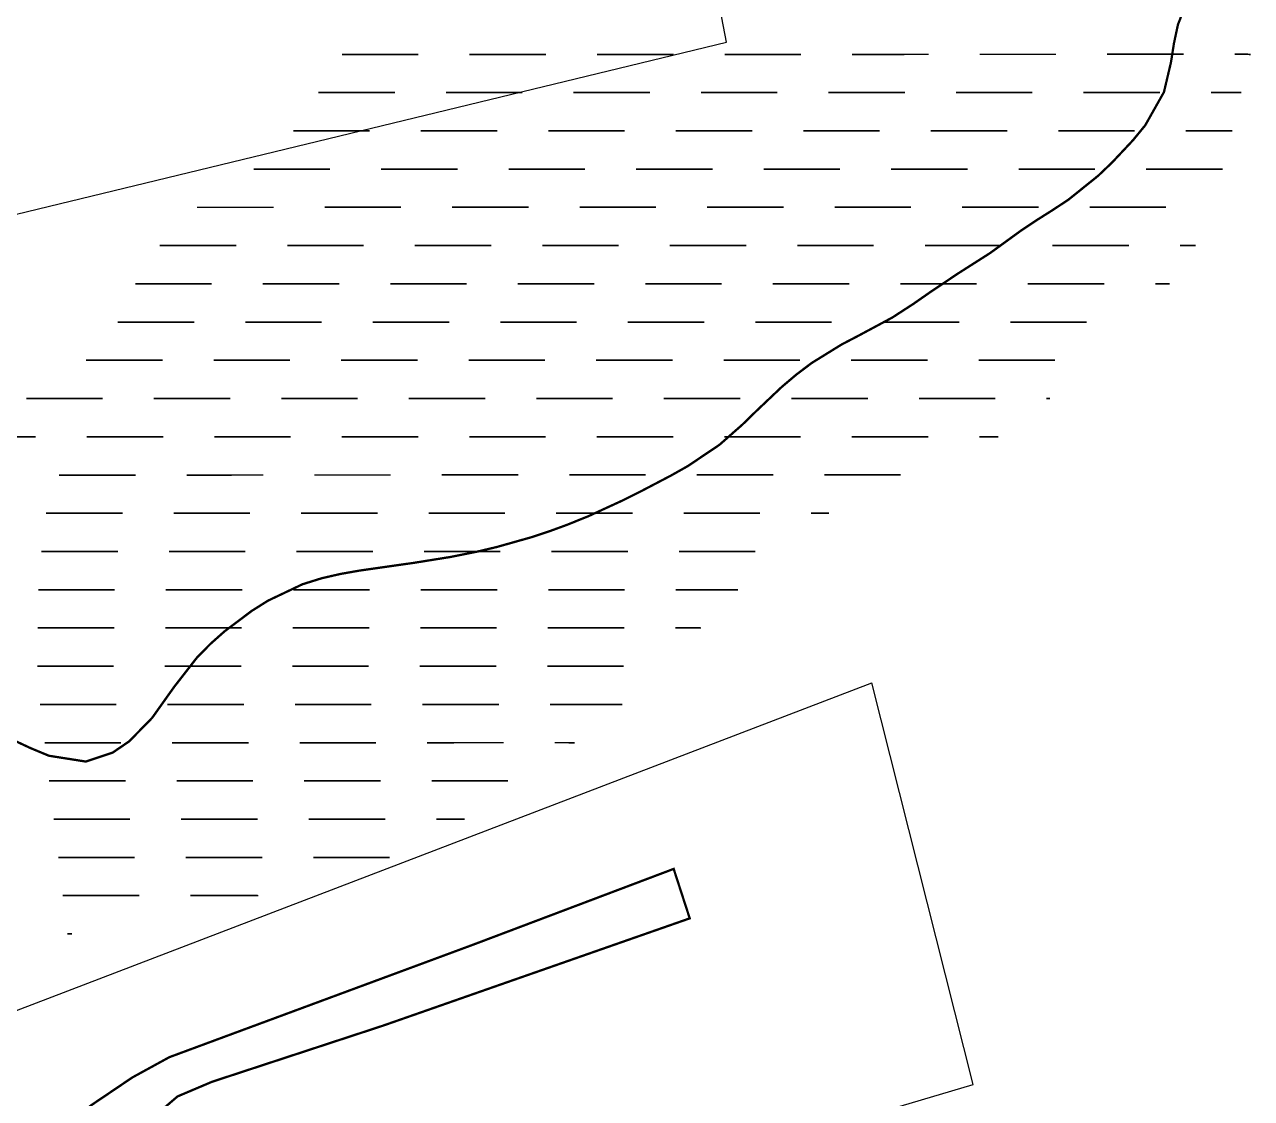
# Model space of a CAD drawing. Extents: x 203614 to 206284, y 4847494 to 4848495.
# Drawn here: x 204145.3 to 204241.5, y 4848078.8 to 4848163.1 of the extents above; entities that cross this region are included whole.
import ezdxf

# ---------------------------------------------------------------- set-up
doc = ezdxf.new("R2010")
doc.units = 0
doc.header["$LTSCALE"] = 1.5
doc.header["$MEASUREMENT"] = 0
doc.linetypes.add('PHANTOMX2', pattern=[5, 2.5, -0.5, 0.5, -0.5, 0.5, -0.5])
for name, color, linetype in [('CD-MALHA-LOTES', 40, 'CONTINUOUS'), ('HD-AREA-SUJ-INUND', 170, 'CONTINUOUS'), ('HD-CURSO-PERENE', 170, 'CONTINUOUS'), ('SV-RUA-NAO-PAV-S-GUIA-C-GUIA', 7, 'PHANTOMX2')]:
    doc.layers.add(name, color=color, linetype=linetype)

# ---------------------------------------------------------------- blocks, each defined once
blk = doc.blocks.new('*X4')
at = {"layer": 'HD-AREA-SUJ-INUND', "const_width": 0.13}
for points in [[(204170.16799, 4848160.711104), (204176.16799, 4848160.711427)], [(204180.16799, 4848160.711643), (204186.16799, 4848160.711966)], [(204190.16799, 4848160.712182), (204196.16799, 4848160.712505)], [(204200.16799, 4848160.712721), (204206.16799, 4848160.713045)], [(204210.16799, 4848160.71326), (204216.16799, 4848160.713584)], [(204220.16799, 4848160.713799), (204226.16799, 4848160.714123)], [(204230.16799, 4848160.714339), (204236.16799, 4848160.714662)], [(204240.16799, 4848160.714878), (204241.16799, 4848160.714932)], [(204241.16799, 4848160.714932), (204241.42885, 4848160.711816)], [(204168.313173, 4848157.711052), (204174.313173, 4848157.711373)], [(204178.313173, 4848157.711587), (204184.313173, 4848157.711908)], [(204188.313173, 4848157.712122), (204194.313173, 4848157.712443)], [(204198.313173, 4848157.712657), (204204.313173, 4848157.712978)], [(204208.313173, 4848157.713192), (204214.313173, 4848157.713514)], [(204218.313173, 4848157.713728), (204224.313173, 4848157.714049)], [(204228.313172, 4848157.714263), (204234.313172, 4848157.714584)], [(204238.313172, 4848157.714798), (204240.313172, 4848157.714905)], [(204240.313172, 4848157.714905), (204240.69982, 4848157.711776)], [(204166.341547, 4848154.711), (204172.341547, 4848154.711318)], [(204176.341547, 4848154.71153), (204182.341547, 4848154.711848)], [(204186.341547, 4848154.712061), (204192.341547, 4848154.712379)], [(204196.341547, 4848154.712591), (204202.341547, 4848154.71291)], [(204206.341547, 4848154.713122), (204212.341547, 4848154.71344)], [(204216.341547, 4848154.713652), (204222.341547, 4848154.713971)], [(204226.341547, 4848154.714183), (204232.341547, 4848154.714501)], [(204236.341547, 4848154.714714), (204239.341547, 4848154.714873)], [(204239.341547, 4848154.714873), (204239.997679, 4848154.711736)], [(204163.232826, 4848151.710935), (204169.232826, 4848151.711249)], [(204173.232826, 4848151.711457), (204179.232826, 4848151.71177)], [(204183.232826, 4848151.711979), (204189.232826, 4848151.712292)], [(204193.232826, 4848151.712501), (204199.232826, 4848151.712814)], [(204203.232826, 4848151.713023), (204209.232826, 4848151.713336)], [(204213.232826, 4848151.713545), (204219.232826, 4848151.713858)], [(204223.232826, 4848151.714067), (204229.232826, 4848151.71438)], [(204233.232826, 4848151.714589), (204239.232826, 4848151.714902)], [(204158.804335, 4848148.710858), (204164.804335, 4848148.711165)], [(204168.804335, 4848148.711369), (204174.804335, 4848148.711675)], [(204178.804335, 4848148.711879), (204184.804335, 4848148.712186)], [(204188.804335, 4848148.71239), (204194.804335, 4848148.712696)], [(204198.804335, 4848148.712901), (204204.804335, 4848148.713207)], [(204208.804335, 4848148.713411), (204214.804335, 4848148.713718)], [(204218.804335, 4848148.713922), (204224.804335, 4848148.714228)], [(204228.804335, 4848148.714432), (204234.804335, 4848148.714739)], [(204155.877923, 4848145.710796), (204161.877923, 4848145.7111)], [(204165.877923, 4848145.711302), (204171.877923, 4848145.711606)], [(204175.877923, 4848145.711808), (204181.877923, 4848145.712112)], [(204185.877923, 4848145.712314), (204191.877923, 4848145.712618)], [(204195.877923, 4848145.712821), (204201.877923, 4848145.713124)], [(204205.877923, 4848145.713327), (204211.877923, 4848145.71363)], [(204215.877923, 4848145.713833), (204221.877923, 4848145.714137)], [(204225.877923, 4848145.714339), (204231.877923, 4848145.714643)], [(204235.877923, 4848145.714845), (204236.877923, 4848145.714896)], [(204236.877923, 4848145.714896), (204237.109779, 4848145.711608)], [(204153.951248, 4848142.710744), (204159.951248, 4848142.711047)], [(204163.951248, 4848142.71125), (204169.951248, 4848142.711554)], [(204173.951248, 4848142.711757), (204179.951248, 4848142.71206)], [(204183.951248, 4848142.712263), (204189.951248, 4848142.712567)], [(204193.951248, 4848142.712769), (204199.951247, 4848142.713073)], [(204203.951247, 4848142.713276), (204209.951247, 4848142.71358)], [(204213.951247, 4848142.713782), (204219.951247, 4848142.714086)], [(204223.951247, 4848142.714289), (204229.951247, 4848142.714593)], [(204233.951247, 4848142.714795), (204234.951247, 4848142.714846)], [(204234.951247, 4848142.714846), (204235.082539, 4848142.711555)], [(204152.578639, 4848139.710697), (204158.578639, 4848139.711003)], [(204162.578639, 4848139.711207), (204168.578639, 4848139.711513)], [(204172.578639, 4848139.711717), (204178.578639, 4848139.712023)], [(204182.578639, 4848139.712227), (204188.578639, 4848139.712533)], [(204192.578639, 4848139.712737), (204198.578639, 4848139.713043)], [(204202.578639, 4848139.713247), (204208.578639, 4848139.713553)], [(204212.578639, 4848139.713757), (204218.578639, 4848139.714063)], [(204222.578639, 4848139.714267), (204228.578639, 4848139.714573)], [(204150.098323, 4848136.710639), (204156.098323, 4848136.710946)], [(204160.098323, 4848136.711151), (204166.098323, 4848136.711458)], [(204170.098323, 4848136.711663), (204176.098323, 4848136.71197)], [(204180.098323, 4848136.712175), (204186.098323, 4848136.712482)], [(204190.098323, 4848136.712687), (204196.098323, 4848136.712994)], [(204200.098323, 4848136.713199), (204206.098323, 4848136.713506)], [(204210.098323, 4848136.713711), (204216.098323, 4848136.714018)], [(204220.098323, 4848136.714223), (204226.098323, 4848136.71453)], [(204145.40886, 4848133.710559), (204151.40886, 4848133.710865)], [(204155.40886, 4848133.711068), (204161.40886, 4848133.711374)], [(204165.40886, 4848133.711577), (204171.40886, 4848133.711883)], [(204175.40886, 4848133.712086), (204181.40886, 4848133.712392)], [(204185.40886, 4848133.712595), (204191.40886, 4848133.712901)], [(204195.40886, 4848133.713104), (204201.40886, 4848133.71341)], [(204205.40886, 4848133.713613), (204211.40886, 4848133.713919)], [(204215.40886, 4848133.714122), (204221.40886, 4848133.714428)], [(204225.40886, 4848133.714631), (204225.697143, 4848133.711362)], [(204140.150393, 4848130.710474), (204146.150393, 4848130.710777)], [(204150.150393, 4848130.710979), (204156.150393, 4848130.711282)], [(204160.150393, 4848130.711484), (204166.150393, 4848130.711788)], [(204170.150393, 4848130.71199), (204176.150393, 4848130.712293)], [(204180.150393, 4848130.712495), (204186.150393, 4848130.712798)], [(204190.150393, 4848130.713001), (204196.150393, 4848130.713304)], [(204200.150393, 4848130.713506), (204206.150393, 4848130.713809)], [(204210.150393, 4848130.714011), (204216.150393, 4848130.714315)], [(204220.150393, 4848130.714517), (204221.150393, 4848130.714567)], [(204221.150393, 4848130.714567), (204221.637193, 4848130.711288)], [(204147.987106, 4848127.710935), (204153.987106, 4848127.711244)], [(204157.987106, 4848127.71145), (204163.987106, 4848127.71176)], [(204167.987106, 4848127.711966), (204173.987106, 4848127.712275)], [(204177.987106, 4848127.712482), (204183.987106, 4848127.712791)], [(204187.987106, 4848127.712997), (204193.987106, 4848127.713307)], [(204197.987106, 4848127.713513), (204203.987106, 4848127.713822)], [(204207.987106, 4848127.714029), (204213.987106, 4848127.714338)], [(204146.962687, 4848124.710914), (204152.962687, 4848124.711238)], [(204156.962687, 4848124.711453), (204162.962687, 4848124.711776)], [(204166.962687, 4848124.711992), (204172.962687, 4848124.712315)], [(204176.962687, 4848124.71253), (204182.962687, 4848124.712853)], [(204186.962687, 4848124.713069), (204192.962687, 4848124.713392)], [(204196.962687, 4848124.713608), (204202.962686, 4848124.713931)], [(204206.962686, 4848124.714146), (204207.962686, 4848124.7142)], [(204207.962686, 4848124.7142), (204208.358751, 4848124.71109)], [(204146.590682, 4848121.710891), (204152.590682, 4848121.711223)], [(204156.590682, 4848121.711444), (204162.590682, 4848121.711775)], [(204166.590682, 4848121.711996), (204172.590682, 4848121.712328)], [(204176.590682, 4848121.712549), (204182.590682, 4848121.71288)], [(204186.590682, 4848121.713101), (204192.590682, 4848121.713433)], [(204196.590682, 4848121.713654), (204202.590682, 4848121.713985)], [(204146.344749, 4848118.710868), (204152.344749, 4848118.711206)], [(204156.344749, 4848118.711432), (204162.344749, 4848118.71177)], [(204166.344749, 4848118.711996), (204172.344749, 4848118.712334)], [(204176.344749, 4848118.71256), (204182.344749, 4848118.712898)], [(204186.344749, 4848118.713124), (204192.344748, 4848118.713463)], [(204196.344748, 4848118.713688), (204200.344748, 4848118.713914)], [(204200.344748, 4848118.713914), (204201.235685, 4848118.710952)], [(204146.304602, 4848115.710847), (204152.304602, 4848115.711193)], [(204156.304602, 4848115.711423), (204162.304602, 4848115.711769)], [(204166.304602, 4848115.712), (204172.304602, 4848115.712346)], [(204176.304602, 4848115.712577), (204182.304602, 4848115.712923)], [(204186.304602, 4848115.713153), (204192.304602, 4848115.713499)], [(204196.304602, 4848115.71373), (204198.304602, 4848115.713845)], [(204198.304602, 4848115.713845), (204198.319169, 4848115.71089)], [(204146.264456, 4848112.710827), (204152.264456, 4848112.711181)], [(204156.264456, 4848112.711417), (204162.264456, 4848112.711771)], [(204166.264456, 4848112.712007), (204172.264456, 4848112.712362)], [(204176.264456, 4848112.712598), (204182.264456, 4848112.712952)], [(204186.264456, 4848112.713188), (204192.264456, 4848112.713542)], [(204146.479504, 4848109.710814), (204152.479504, 4848109.711178)], [(204156.479504, 4848109.711421), (204162.479504, 4848109.711786)], [(204166.479504, 4848109.712029), (204172.479504, 4848109.712393)], [(204176.479504, 4848109.712636), (204182.479504, 4848109.713001)], [(204186.479504, 4848109.713244), (204191.479504, 4848109.713548)], [(204191.479504, 4848109.713548), (204192.159377, 4848109.710763)], [(204146.838146, 4848106.710807), (204152.838146, 4848106.711186)], [(204156.838146, 4848106.711438), (204162.838146, 4848106.711816)], [(204166.838146, 4848106.712068), (204172.838146, 4848106.712447)], [(204176.838146, 4848106.712699), (204182.838146, 4848106.713078)], [(204186.838146, 4848106.71333), (204187.838146, 4848106.713393)], [(204187.838146, 4848106.713393), (204188.417984, 4848106.710692)], [(204147.196789, 4848103.710807), (204153.196789, 4848103.711203)], [(204157.196789, 4848103.711467), (204163.196789, 4848103.711863)], [(204167.196789, 4848103.712127), (204173.196789, 4848103.712523)], [(204177.196789, 4848103.712787), (204183.196789, 4848103.713182)], [(204147.555431, 4848100.710813), (204153.555431, 4848100.71123)], [(204157.555431, 4848100.711508), (204163.555431, 4848100.711925)], [(204167.555431, 4848100.712204), (204173.555431, 4848100.712621)], [(204177.555431, 4848100.712899), (204179.555431, 4848100.713038)], [(204179.555431, 4848100.713038), (204179.800489, 4848100.71054)], [(204147.914073, 4848097.710838), (204153.914073, 4848097.711287)], [(204157.914073, 4848097.711587), (204163.914073, 4848097.712037)], [(204167.914073, 4848097.712336), (204173.914073, 4848097.712786)], [(204148.272715, 4848094.710953), (204154.272715, 4848094.71149)], [(204158.272715, 4848094.711847), (204163.272715, 4848094.712295)], [(204163.272715, 4848094.712295), (204163.597736, 4848094.710312)], [(204148.631358, 4848091.711423), (204148.98357, 4848091.710133)]]:
    blk.add_lwpolyline(points, dxfattribs=at)

msp = doc.modelspace()

# ---------------------------------------------------------------- linework, layer by layer
at = {"layer": 'CD-MALHA-LOTES', "flags": 128}
for points in [[(204200.33, 4848161.67), (204194.46, 4848192.17)], [(204130.27, 4848144.7), (204200.33, 4848161.67)], [(204138.12, 4848083.21), (204211.73, 4848111.4)], [(204219.67, 4848079.89), (204211.73, 4848111.4)], [(204205.84, 4848075.79), (204219.67, 4848079.89)]]:
    msp.add_lwpolyline(points, dxfattribs=at)
at = {"layer": 'HD-CURSO-PERENE', "const_width": 0.18, "flags": 128}
msp.add_lwpolyline([(204236.667281, 4848165.446019), (204235.73, 4848163.05), (204235.415502, 4848161.579936), (204235.181083, 4848160.084693), (204234.63, 4848157.75), (204233.167661, 4848155.154322), (204232.199995, 4848153.972009), (204230.567936, 4848152.233739), (204229.479785, 4848151.194516), (204227.154143, 4848149.322906), (204225.90098, 4848148.494397), (204224.630306, 4848147.693337), (204223.383256, 4848146.857506), (204221.004008, 4848145.128375), (204218.473302, 4848143.515024), (204216.243202, 4848142.01795), (204215.012993, 4848141.157671), (204213.32, 4848140.06), (204210.675935, 4848138.641629), (204209.345275, 4848137.946389), (204206.999248, 4848136.495658), (204205.802094, 4848135.590022), (204204.652995, 4848134.618058), (204202.649918, 4848132.719418), (204201.574416, 4848131.669225), (204199.77, 4848130.08), (204197.286092, 4848128.410184), (204195.973331, 4848127.67107), (204193.563872, 4848126.407826), (204192.221305, 4848125.736435), (204189.499449, 4848124.484215), (204187.838765, 4848123.811168), (204186.429253, 4848123.295939), (204185.003525, 4848122.824596), (204182.299504, 4848122.061199), (204180.838903, 4848121.715153), (204178.73, 4848121.29), (204175.772775, 4848120.815158), (204174.286753, 4848120.605114), (204171.536588, 4848120.210455), (204170.051569, 4848119.94967), (204168.58868, 4848119.614888), (204167.07, 4848119.14), (204164.367285, 4848117.853794), (204163.089314, 4848117.049109), (204160.967702, 4848115.4539), (204159.838268, 4848114.450864), (204158.787619, 4848113.379221), (204157.01202, 4848111.097696), (204155.276504, 4848108.655138), (204153.475199, 4848106.813627), (204152.187267, 4848105.936337), (204150.08, 4848105.23), (204147.18469, 4848105.686843), (204145.736017, 4848106.289151), (204143.627237, 4848107.275362)], dxfattribs=at)
at = {"layer": 'SV-RUA-NAO-PAV-S-GUIA-C-GUIA', "const_width": 0.18, "flags": 128}
msp.add_lwpolyline([(204140.54, 4848070.93), (204150.59, 4848078.33), (204153.73, 4848080.45), (204156.63, 4848082.04), (204180.47, 4848090.87), (204196.18, 4848096.81), (204197.44, 4848092.93), (204173.41, 4848084.52), (204159.98, 4848080.11), (204157.27, 4848078.96), (204155.14, 4848077.13), (204145.56, 4848069.3), (204140.87, 4848067.26)], dxfattribs=at)

# ---------------------------------------------------------------- block references
at = {"layer": 'HD-AREA-SUJ-INUND'}
msp.add_blockref('*X4', (0, 0), dxfattribs=at)

doc.saveas('drawing.dxf')
